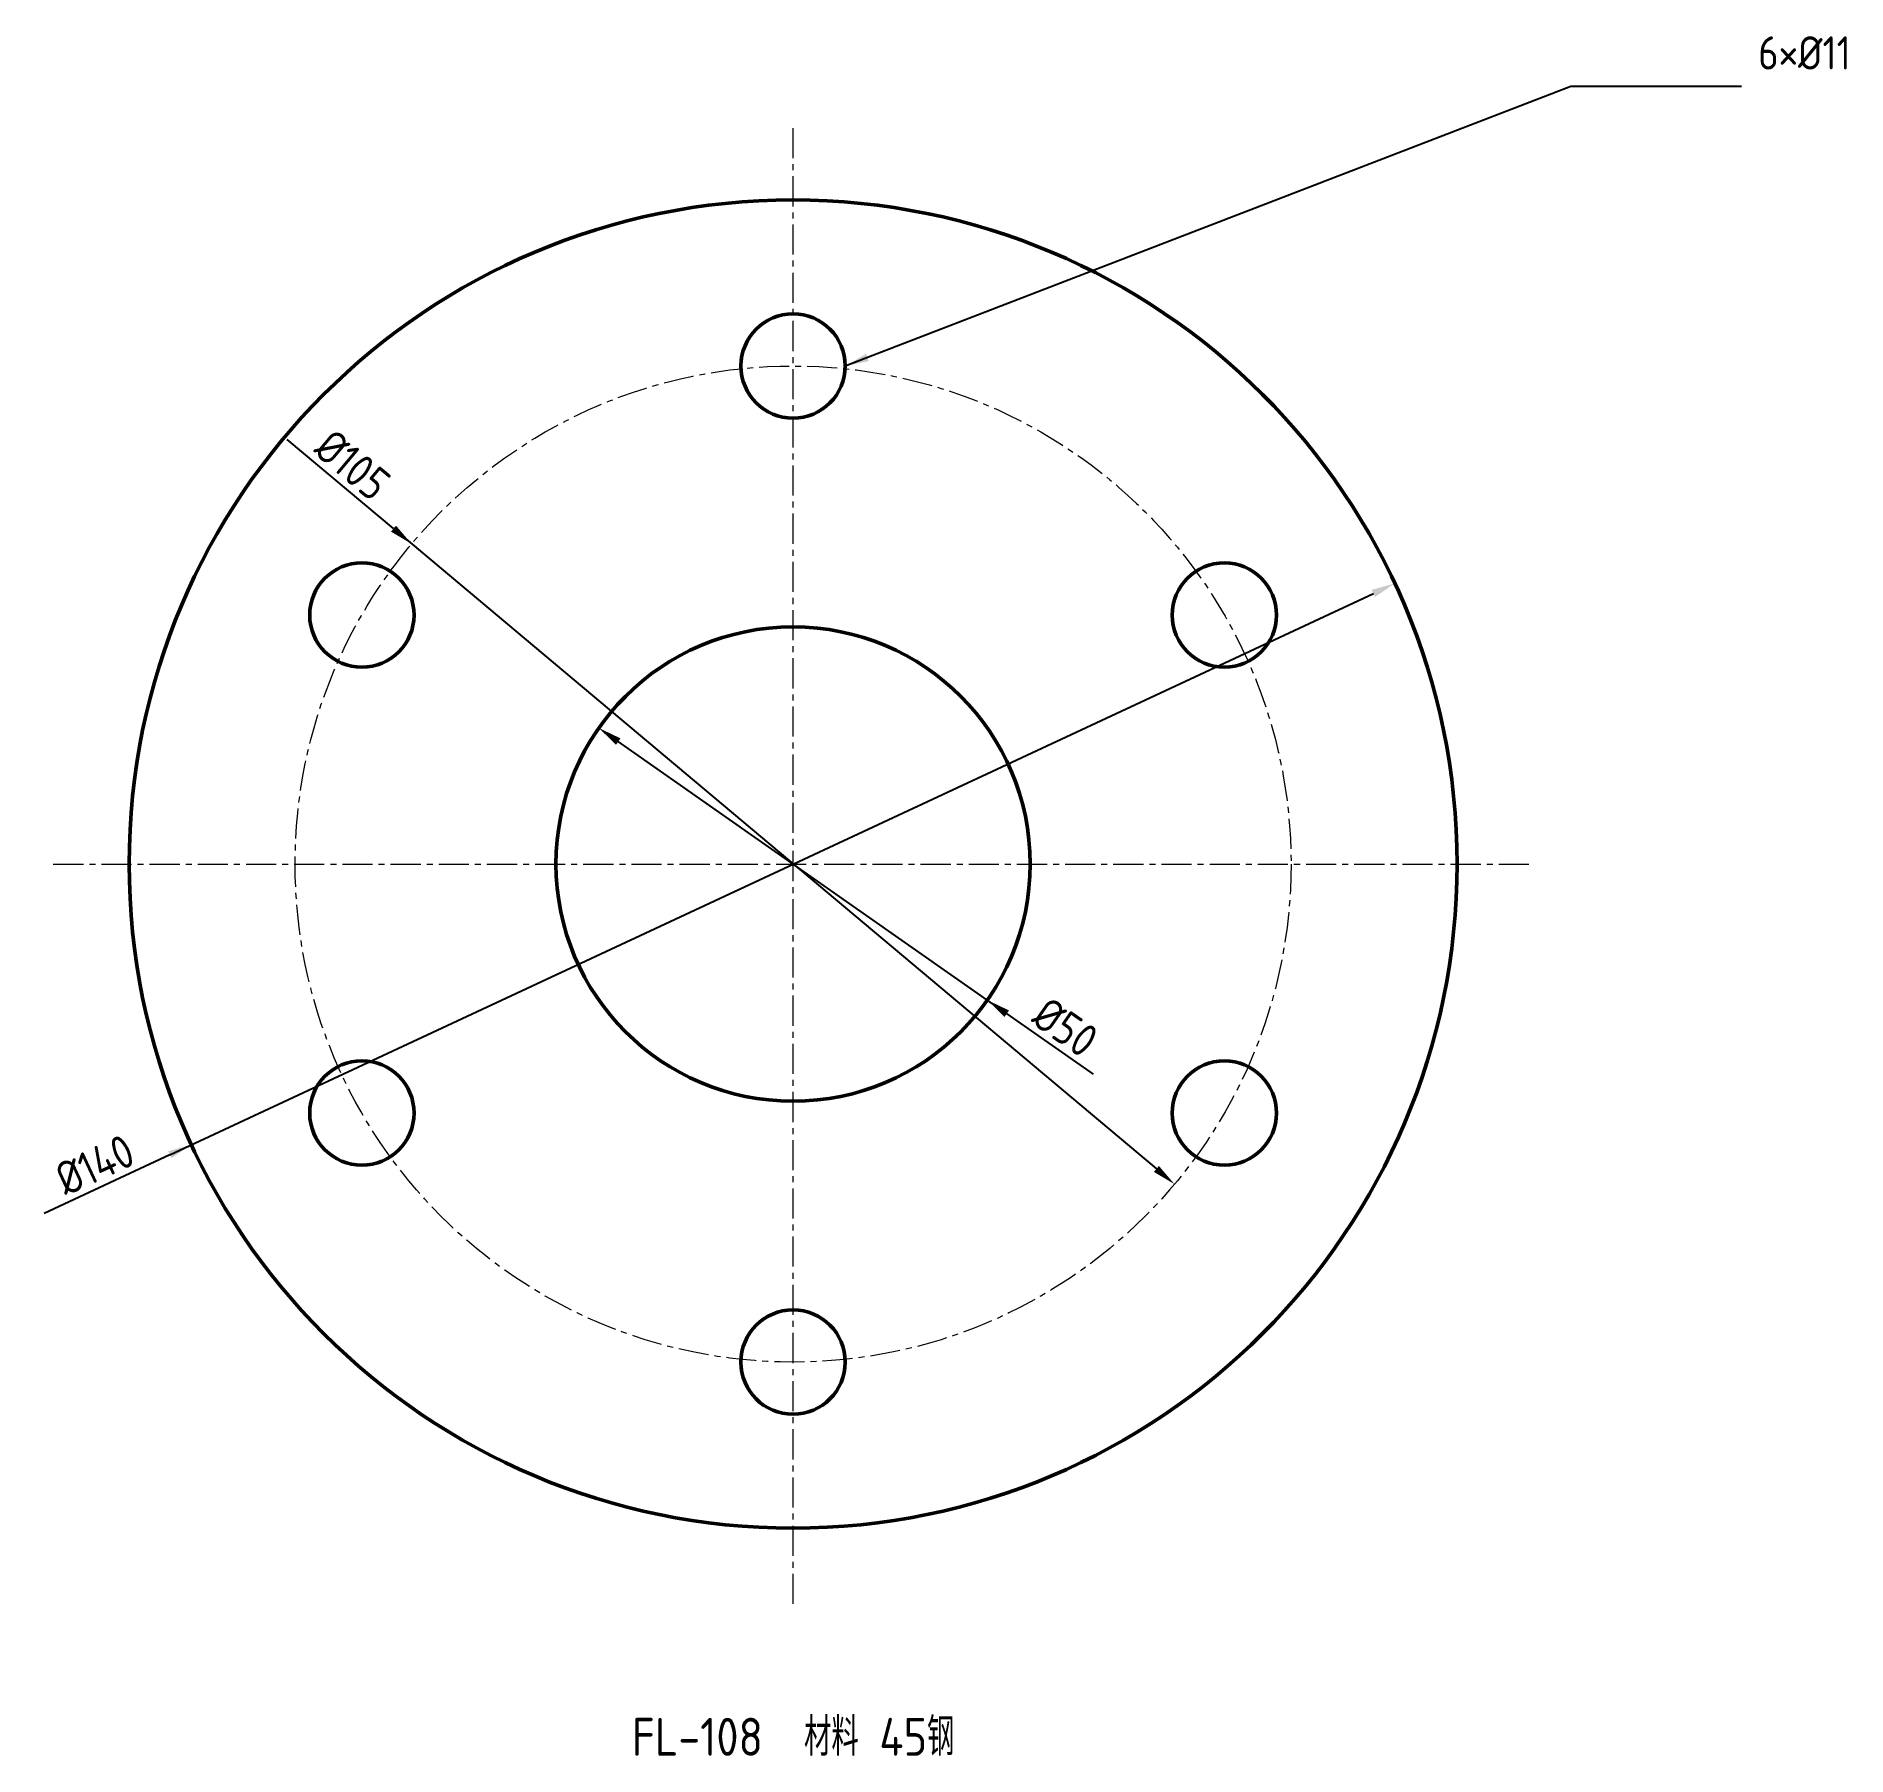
# Model space of a CAD drawing. Header units: millimetres. Extents: x -80 to 111, y -94 to 87.
import ezdxf
from ezdxf.enums import TextEntityAlignment as Align

# ---------------------------------------------------------------- set-up
doc = ezdxf.new("R2010")
doc.units = ezdxf.units.MM
doc.linetypes.add('CENTER', pattern=[5.08, 3.175, -0.635, 0.635, -0.635])
for name, color, linetype, lineweight in [('CENTER', 1, 'CENTER', 18), ('DIM', 3, 'Continuous', 18), ('HOLES', 7, 'Continuous', 50), ('OUTLINE', 7, 'Continuous', 50), ('TEXT', 7, 'Continuous', 25)]:
    doc.layers.add(name, color=color, linetype=linetype, lineweight=lineweight)
doc.styles.get("Standard").update_dxf_attribs({"font": 'gbenor.shx', "bigfont": 'gbcbig.shx'})
doc.dimstyles.new('AGENTCAD', dxfattribs={"dimtxt": 3.5, "dimasz": 2.5, "dimexe": 1.25, "dimexo": 0.625, "dimtad": 1, "dimdsep": 46, "dimtxsty": 'Standard', "dimcen": 2.5, "dimazin": 3, "dimtfac": 1, "dimtmove": 0, "dimatfit": 3})

msp = doc.modelspace()

# ---------------------------------------------------------------- linework, layer by layer
at = {"layer": 'CENTER', "linetype": 'CENTER'}
for p, q in [((0, -78), (0, 78)), ((-78, 0), (78, 0))]:
    msp.add_line(p, q, dxfattribs=at)
msp.add_circle((0, 0), 52.5, dxfattribs=at)
at = {"layer": 'HOLES'}
for centre, radius in [((0, 52.5), 5.5), ((-45.466, 26.25), 5.5), ((45.466, 26.25), 5.5), ((0, 0), 25), ((-45.466, -26.25), 5.5), ((45.466, -26.25), 5.5), ((0, -52.5), 5.5)]:
    msp.add_circle(centre, radius, dxfattribs=at)
at = {"layer": 'OUTLINE'}
msp.add_circle((0, 0), 70, dxfattribs=at)

# ---------------------------------------------------------------- texts
at = {"layer": 'DIM', "insert": (101.75, 83.75), "char_height": 3.5, "attachment_point": 7}
msp.add_mtext('6×Ø11', dxfattribs=at)
at = {"layer": 'TEXT'}
msp.add_text('FL-108  材料 45钢', height=4, dxfattribs=at).set_placement((0, -94), align=Align.CENTER)

# ---------------------------------------------------------------- dimensions: what is measured, and where the dimension line sits
at = {"layer": 'DIM'}
for p1, p2 in [((40.217, -33.746), (-40.217, 33.746)), ((63.442, 29.583), (-63.442, -29.583)), ((-20.479, 14.339), (20.479, -14.339))]:
    msp.add_diameter_dim_2p(p1=p1, p2=p2, dimstyle='AGENTCAD', override={"dimtxt": 3.5}, dxfattribs=at).render()

# ---------------------------------------------------------------- leaders
msp.add_leader([(5.5, 52.5), (82, 82), (100, 82)], dimstyle='AGENTCAD', dxfattribs=at)

doc.saveas('drawing.dxf')
